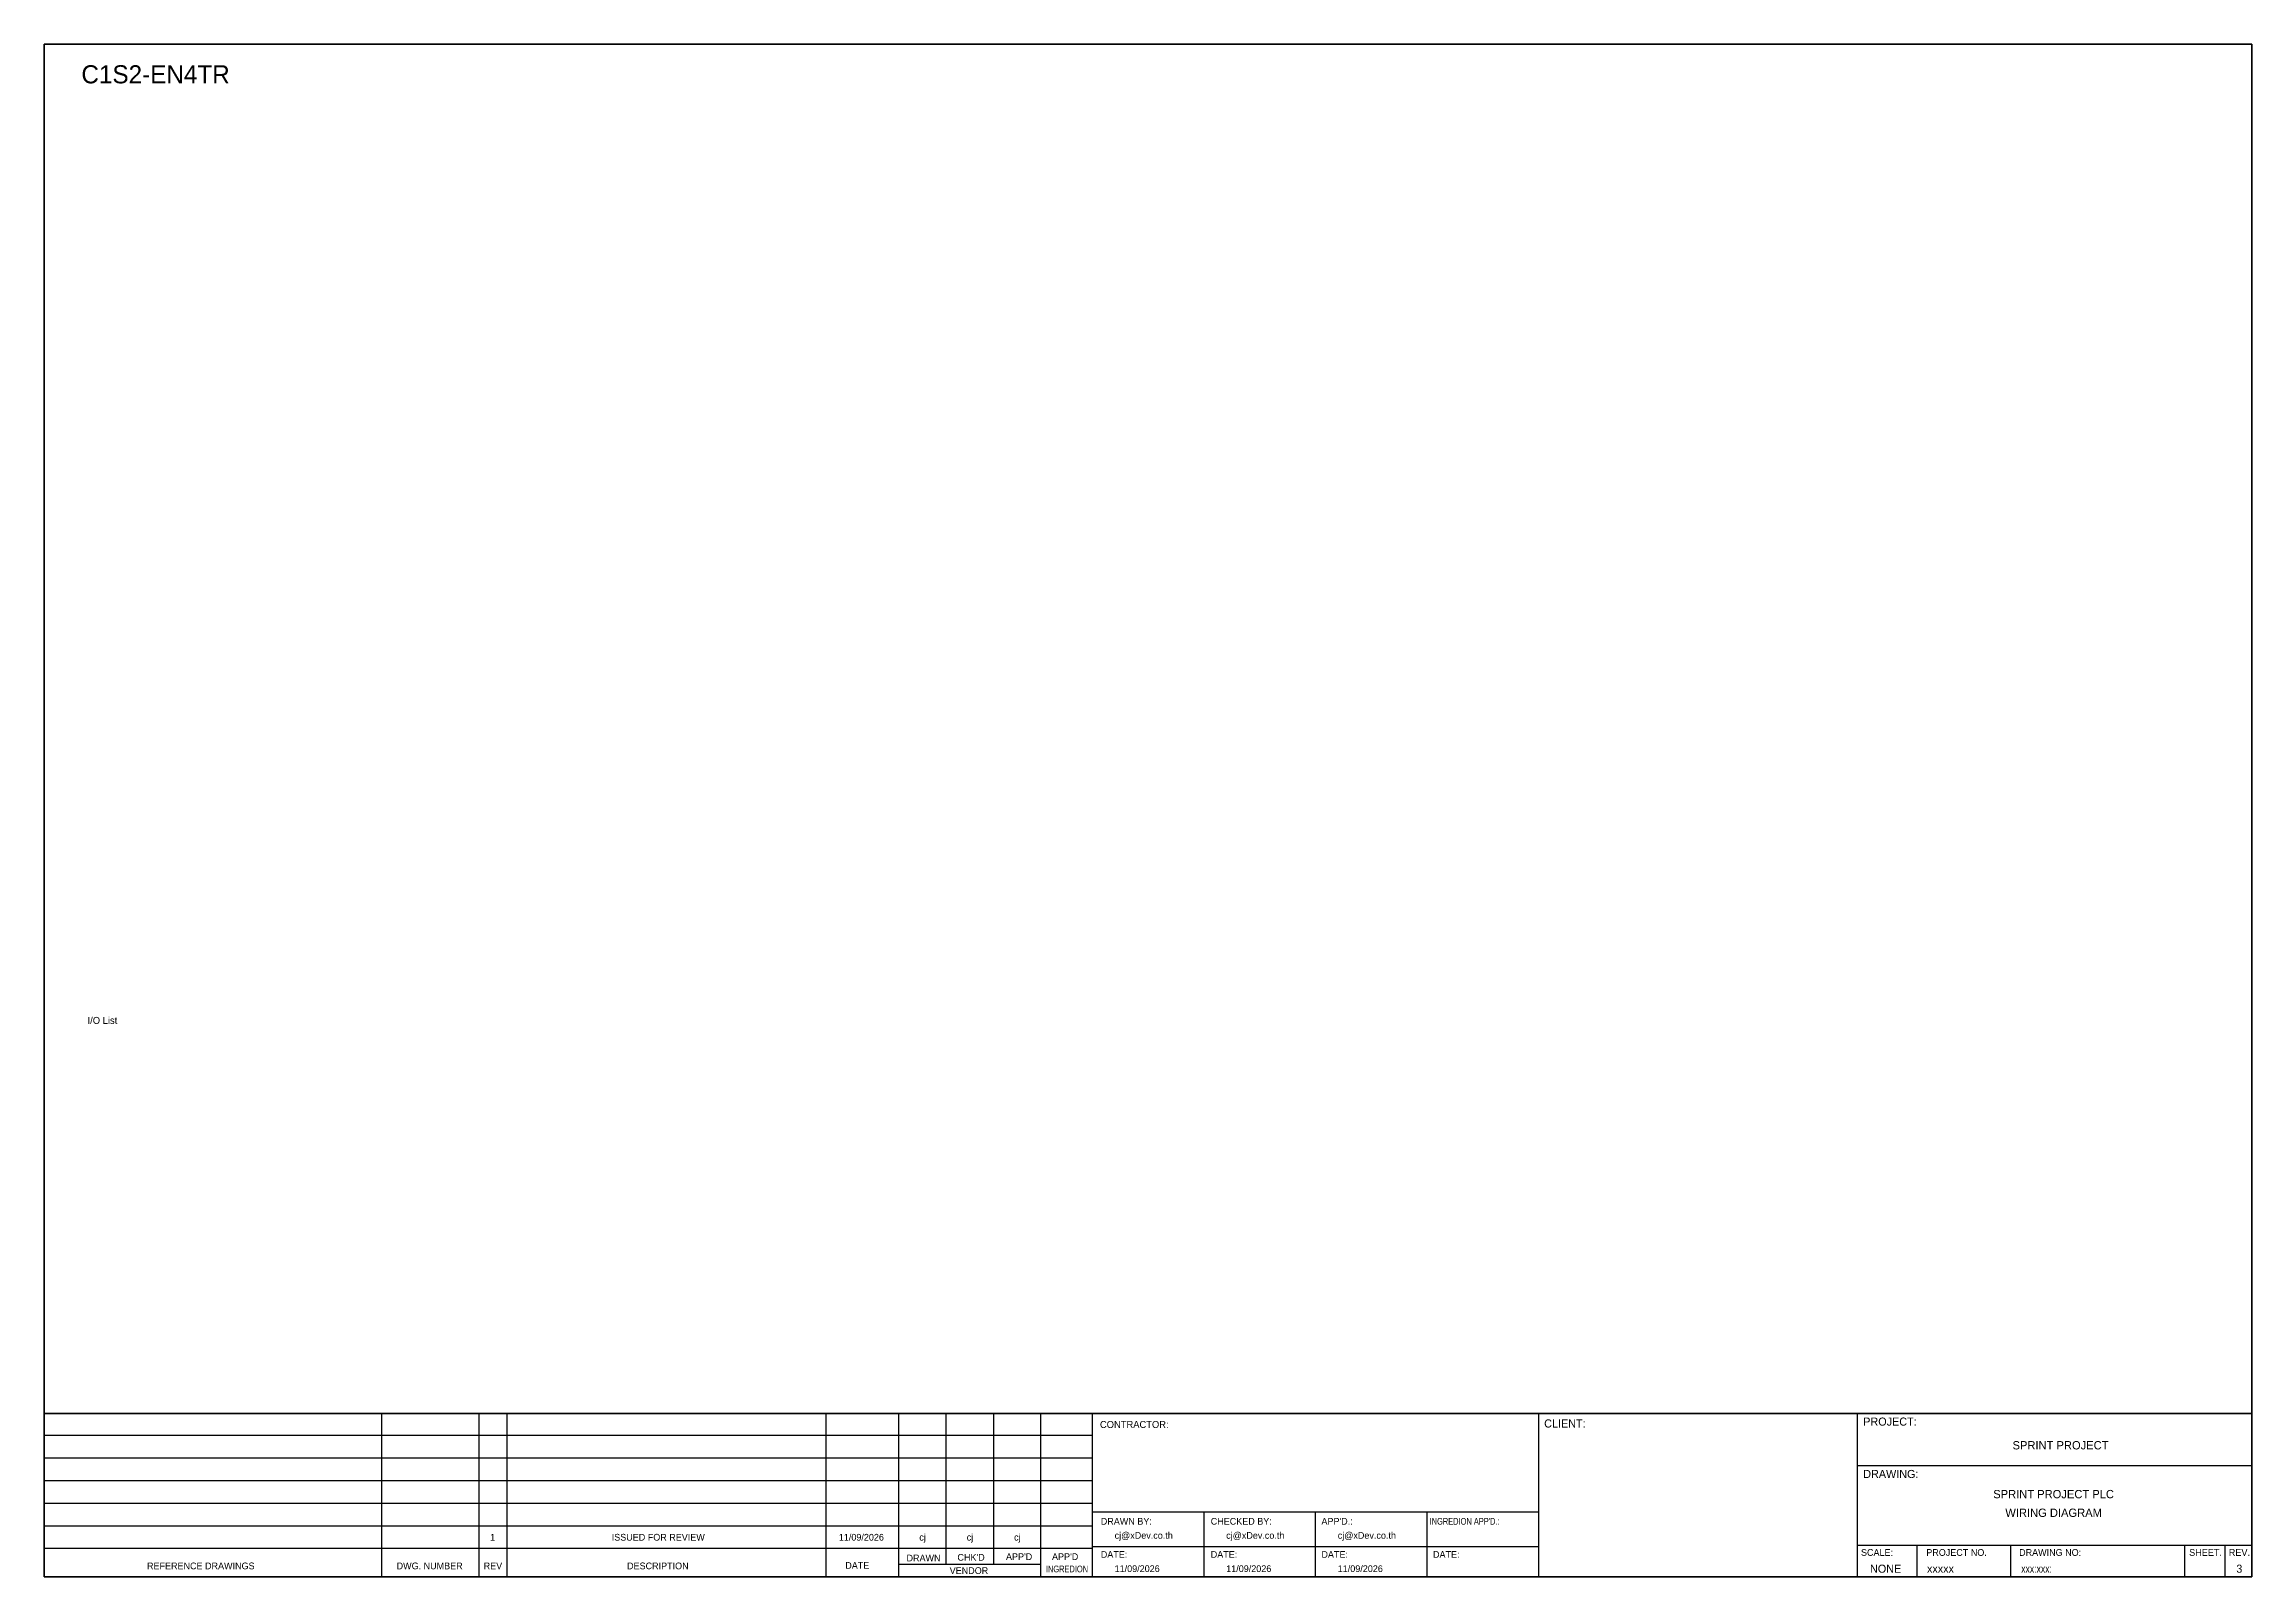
# Model space of a CAD drawing. Header units: metres. Extents: x 0 to 54213, y 0 to 2704.
# Drawn here: x 20967 to 24860, y 0 to 2704 of the extents above; entities that cross this region are included whole.
import ezdxf
from ezdxf.enums import TextEntityAlignment as Align

# ---------------------------------------------------------------- set-up
doc = ezdxf.new("R2010")
doc.units = ezdxf.units.M

msp = doc.modelspace()

# ---------------------------------------------------------------- linework, layer by layer
at = {"color": 4}
for p, q in [((24268.8, 56.1), (24268.8, 0)), ((24434.1, 56.1), (24434.1, 0))]:
    msp.add_line(p, q, dxfattribs=at)
at = {"color": 4, "ltscale": 0.5}
for p, q in [((24741.2, 56.1), (24741.2, 0)), ((24741.2, 56.1), (24741.2, 0)), ((24812.4, 56.1), (24812.4, 0)), ((24812.4, 56.1), (24812.4, 0))]:
    msp.add_line(p, q, dxfattribs=at)
at = {"layer": 'GT_1', "color": 4}
for p, q in [((21561.9, 0), (21561.9, 288.2)), ((21733.8, 0), (21733.8, 288.2)), ((21782.9, 0), (21782.9, 288.2)), ((22345.6, 0), (22345.6, 288.2)), ((22473.9, 0), (22473.9, 288.2)), ((22557.5, 21.8), (22557.5, 288.2)), ((22641, 21.8), (22641, 288.2)), ((22724.3, 0), (22724.3, 288.2)), ((22815.3, 0), (22815.3, 288.2)), ((23602.3, 0), (23602.3, 288.2)), ((24164.6, 0), (24164.6, 288.2)), ((24164.6, 0), (24164.6, 288.2)), ((24164.6, 0), (24164.6, 288.2)), ((22815.3, 249.3), (20966.5, 249.3)), ((22815.3, 209.5), (20966.5, 209.5)), ((22815.3, 169.6), (20966.5, 169.6)), ((22815.3, 129.7), (20966.5, 129.7)), ((22815.3, 89.7), (20966.5, 89.7)), ((23602.3, 114.3), (22815.3, 114.3)), ((23012.1, 0), (23012.1, 114.3)), ((23208.8, 0), (23208.8, 114.3)), ((23405.6, 0), (23405.6, 114.3)), ((22815.2, 49.8), (20966.5, 49.8)), ((23602.3, 52.9), (22815.3, 52.9)), ((24164.6, 56.1), (24859.8, 56.1)), ((22724.3, 21.8), (22473.9, 21.8))]:
    msp.add_line(p, q, dxfattribs=at)
at = {"layer": 'HELPPOINT', "color": 4, "lineweight": 35}
for p, q in [((20966.5, 0), (20966.5, 2704.2)), ((20966.5, 2704.2), (24859.8, 2704.2)), ((20966.5, 0), (20966.5, 2704.2)), ((20966.5, 2704.2), (24859.8, 2704.2)), ((24859.8, 2704.2), (24859.8, 0)), ((24859.8, 2704.2), (24859.8, 0)), ((24859.8, 0), (20966.5, 0)), ((24859.8, 0), (20966.5, 0))]:
    msp.add_line(p, q, dxfattribs=at)
at = {"layer": 'HELPPOINT', "color": 4}
for p, q in [((24164.6, 196.6), (24859.8, 196.6)), ((24164.6, 196.6), (24859.8, 196.6)), ((24164.6, 56.1), (24859.8, 56.1))]:
    msp.add_line(p, q, dxfattribs=at)
at = {"layer": 'MEMBER', "color": 4, "lineweight": 35}
msp.add_line((20966.5, 288.2), (24859.8, 288.2), dxfattribs=at)
msp.add_line((20966.5, 288.2), (24859.8, 288.2), dxfattribs=at)
at = {"layer": 'MEMBER', "color": 4}
for p, q in [((24164.6, 196.6), (24859.8, 196.6)), ((24164.6, 196.6), (24859.8, 196.6)), ((24164.6, 56.1), (24859.8, 56.1)), ((24164.6, 56.1), (24859.8, 56.1))]:
    msp.add_line(p, q, dxfattribs=at)

# ---------------------------------------------------------------- texts
at = {"color": 2}
msp.add_text('C1S2-EN4TR', height=32, dxfattribs=at).set_placement((21032.2, 2635))
at = {"color": 4, "ltscale": 100}
for s, p in [('SPRINT PROJECT', (24522.4, 232.2)), ('SPRINT PROJECT PLC', (24510.2, 146)), ('WIRING DIAGRAM', (24510.2, 113.1))]:
    msp.add_text(s, height=14.693, dxfattribs=at).set_placement(p, align=Align.MIDDLE_CENTER)
at = {"layer": 'GT_1', "color": 4}
for s, p in [('CLIENT:', (23611.8, 263.5)), ('PROJECT:', (24174.5, 266.8)), ('DRAWING:', (24174.5, 174.4))]:
    msp.add_text(s, height=14.25, dxfattribs=at).set_placement(p)
at = {"layer": 'MEMBER', "color": 4, "ltscale": 0.8}
for s, height, p in [('I/O List', 12.35, (21043.1, 975.6)), ('CONTRACTOR:', 12.35, (22828.4, 262.7)), ('DRAWN BY:', 11.88, (22829.9, 92.1)), ('cj@xDev.co.th', 11.875, (22854.3, 67.2)), ('CHECKED BY:', 11.875, (23023.8, 92.1)), ('cj@xDev.co.th', 11.875, (23051.1, 67.2)), ("APP'D.:", 11.88, (23219, 92.1)), ('cj@xDev.co.th', 11.875, (23247.8, 67.2)), ('DRAWN', 11.88, (22487.3, 27.3)), ("CHK'D", 11.88, (22577.1, 28.5)), ("APP'D", 11.88, (22662.7, 29.7)), ("APP'D", 11.88, (22743.9, 29.7)), ('DATE:', 11.88, (22829.9, 33.6)), ('DATE:', 11.88, (23023.8, 33.6)), ('DATE:', 11.88, (23219, 33.6)), ('DATE:', 11.88, (23415.8, 33.6)), ('SCALE:', 11.88, (24170.5, 37.1)), ('PROJECT NO.', 11.875, (24285.7, 37.1)), ('DRAWING NO:', 11.875, (24449.4, 37.1)), ('SHEET.', 12, (24749.2, 37.1)), ('REV.', 12, (24819.1, 37.1)), ('REFERENCE DRAWINGS', 11.875, (21147.9, 13.4)), ('DWG. NUMBER', 11.875, (21588.1, 13.4)), ('REV', 11.88, (21741.6, 13.4)), ('DESCRIPTION', 11.875, (21994.5, 13.4)), ('DATE', 11.88, (22379.3, 14.2)), ('VENDOR', 11.88, (22563.4, 5.1)), ('11/09/2026', 11.88, (22854.3, 8.5)), ('11/09/2026', 11.88, (23051.1, 8.5)), ('11/09/2026', 11.88, (23247.8, 8.5)), ('NONE', 14.23, (24186.5, 7.3)), ('xxxxx', 14.23, (24286.9, 7.3))]:
    msp.add_text(s, height=height, dxfattribs=at).set_placement(p)
at = {"layer": 'MEMBER', "color": 4, "ltscale": 0.8, "width": 0.8}
for s, height, p in [("INGREDION APP'D.:", 11.875, (23409.8, 92.1)), ('INGREDION', 11.88, (22733.1, 8)), ('xxx:xxx:', 14.23, (24453.1, 7.3))]:
    msp.add_text(s, height=height, dxfattribs=at).set_placement(p)
at = {"layer": 'MEMBER', "color": 4, "ltscale": 0.8}
for s, height, p in [('1', 11.9, (21757.4, 69.9)), ('ISSUED FOR REVIEW', 11.875, (22049.5, 69.9)), ('11/09/2026', 11.88, (22407.7, 69.9)), ('cj', 11.88, (22515.6, 69.9)), ('cj', 11.88, (22599.2, 69.9)), ('cj', 11.88, (22682.7, 69.9))]:
    msp.add_text(s, height=height, dxfattribs=at).set_placement(p, align=Align.MIDDLE_CENTER)
msp.add_text('3', height=14.2, dxfattribs=at).set_placement((24837.7, 7.3), align=Align.CENTER)

doc.saveas('drawing.dxf')
